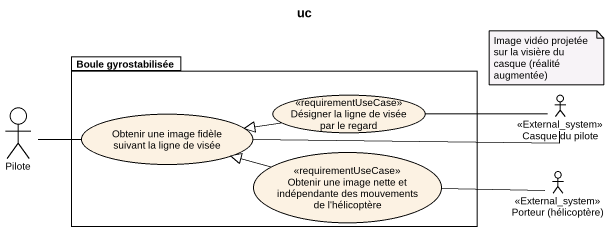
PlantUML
@startuml
title uc
package "Boule gyrostabilisée" as Boule_gyrostabilisée {
  usecase "Obtenir une image fidèle suivant la ligne de visée" as Obtenir_une_image_fidèle
  usecase "Désigner la ligne de visée par le regard" as Désigner_la_ligne_de_visée <<requirementUseCase>>
  usecase "Obtenir une image nette et indépendante des mouvements de l'hélicoptère" as Obtenir_une_image_nette_et <<requirementUseCase>>
}
actor Pilote
actor "Casque du pilote" as Casque_du_pilote <<External_system>>
actor "Porteur (hélicoptère)" as Porteur_hélicoptère <<External_system>>
Pilote -right- Obtenir_une_image_fidèle
Désigner_la_ligne_de_visée -left-|> Obtenir_une_image_fidèle
Désigner_la_ligne_de_visée -right- Casque_du_pilote
Casque_du_pilote -left- Obtenir_une_image_fidèle
Obtenir_une_image_nette_et -left-|> Obtenir_une_image_fidèle
Obtenir_une_image_nette_et -right- Porteur_hélicoptère
note as N1
  Image vidéo projetée sur la visière du casque (réalité augmentée)
end note
@enduml
